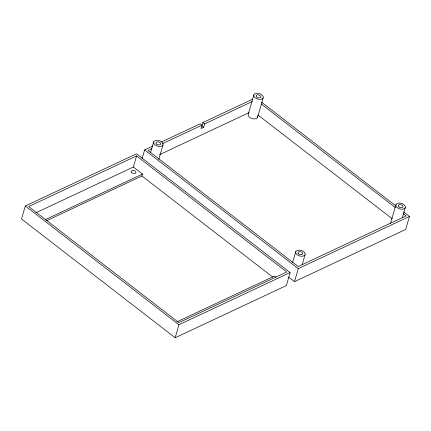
<?xml version="1.0" encoding="UTF-8"?>
<svg xmlns="http://www.w3.org/2000/svg" width="431" height="431" viewBox="0 0 431 431"><rect width="100%" height="100%" fill="white"/><g stroke="black" fill="none" stroke-linecap="round" stroke-linejoin="round"><path stroke-width="0.65" d="M25.305 206.002L21.55 219.013L175.185 337.753L286.373 285.564L290.128 272.548L136.492 153.808L25.305 206.002L178.94 324.742L290.128 272.548M35.843 212.812L133.373 167.029L136.579 155.92L286.75 271.983L178.854 322.63L28.688 206.568L136.579 155.92M142.122 158.576L144.627 149.902L153.091 145.931M46.219 220.887L141.923 175.967L142.472 174.059L133.373 167.029M150.586 152.531L153.673 141.831M158.791 159.405L162.972 144.924A4.908 2.893 16.1 0 0 156.97 140.285A4.908 2.893 16.1 0 0 155.031 144.924A4.908 2.893 16.1 0 0 162.972 144.924M161.55 141.955L200.221 123.805L201.956 125.141L200.97 128.551L203.637 127.301L204.623 123.891L252.28 101.522M252.776 99.135L202.888 122.555L201.902 125.965L203.637 127.301M175.185 337.753L178.94 324.742M253.881 94.793L248.245 114.312A4.908 2.893 16.1 0 0 253.019 118.848A4.908 2.893 16.1 0 0 257.479 115.858M257.544 117.404L263.179 97.885A4.908 2.893 16.1 0 0 257.178 93.247A4.908 2.893 16.1 0 0 255.233 97.885A4.908 2.893 16.1 0 0 263.179 97.885M292.665 262.344L295.758 251.639M288.657 277.133L294.508 281.653L298.263 268.637L409.45 216.448L403.605 211.928M302.147 264.806L305.051 254.732A4.908 2.893 16.1 0 0 299.049 250.093A4.908 2.893 16.1 0 0 297.11 254.732A4.908 2.893 16.1 0 0 305.051 254.732M390.513 223.495L395.965 204.606M402.349 217.774L405.259 207.699A4.908 2.893 16.1 0 0 399.257 203.06A4.908 2.893 16.1 0 0 397.317 207.699A4.908 2.893 16.1 0 0 405.259 207.699M409.45 216.448L405.695 229.464L294.508 281.653M151.647 148.76L148.011 150.467L298.177 266.525L406.072 215.883L403.405 213.824M162.557 143.636L201.956 125.141M159.432 154.707L249.037 112.647M45.546 219.557L142.472 174.059M176.915 321.844L274.445 276.061L275.959 277.235M261.665 102.228L395.631 205.765M261.229 103.936L395.421 207.65M258.024 115.045L392.215 218.759M202.888 122.555L204.623 123.891M144.627 149.902L298.263 268.637M141.923 175.967L272.828 277.144M256.881 97.115A2.451 1.444 16.1 0 0 260.852 97.115A2.451 1.444 16.1 0 0 257.851 94.793A2.451 1.444 16.1 0 0 256.881 97.115M156.674 144.148A2.451 1.444 16.1 0 0 160.65 144.148A2.451 1.444 16.1 0 0 157.644 141.831A2.451 1.444 16.1 0 0 156.674 144.148M398.966 206.923A2.451 1.444 16.1 0 0 402.937 206.923A2.451 1.444 16.1 0 0 399.936 204.606A2.451 1.444 16.1 0 0 398.966 206.923M298.758 253.961A2.451 1.444 16.1 0 0 302.729 253.961A2.451 1.444 16.1 0 0 299.728 251.639A2.451 1.444 16.1 0 0 298.758 253.961M131.924 172.734A2.451 1.444 16.1 0 0 135.9 172.734A2.451 1.444 16.1 0 0 132.893 170.412A2.451 1.444 16.1 0 0 131.924 172.734"/></g></svg>
